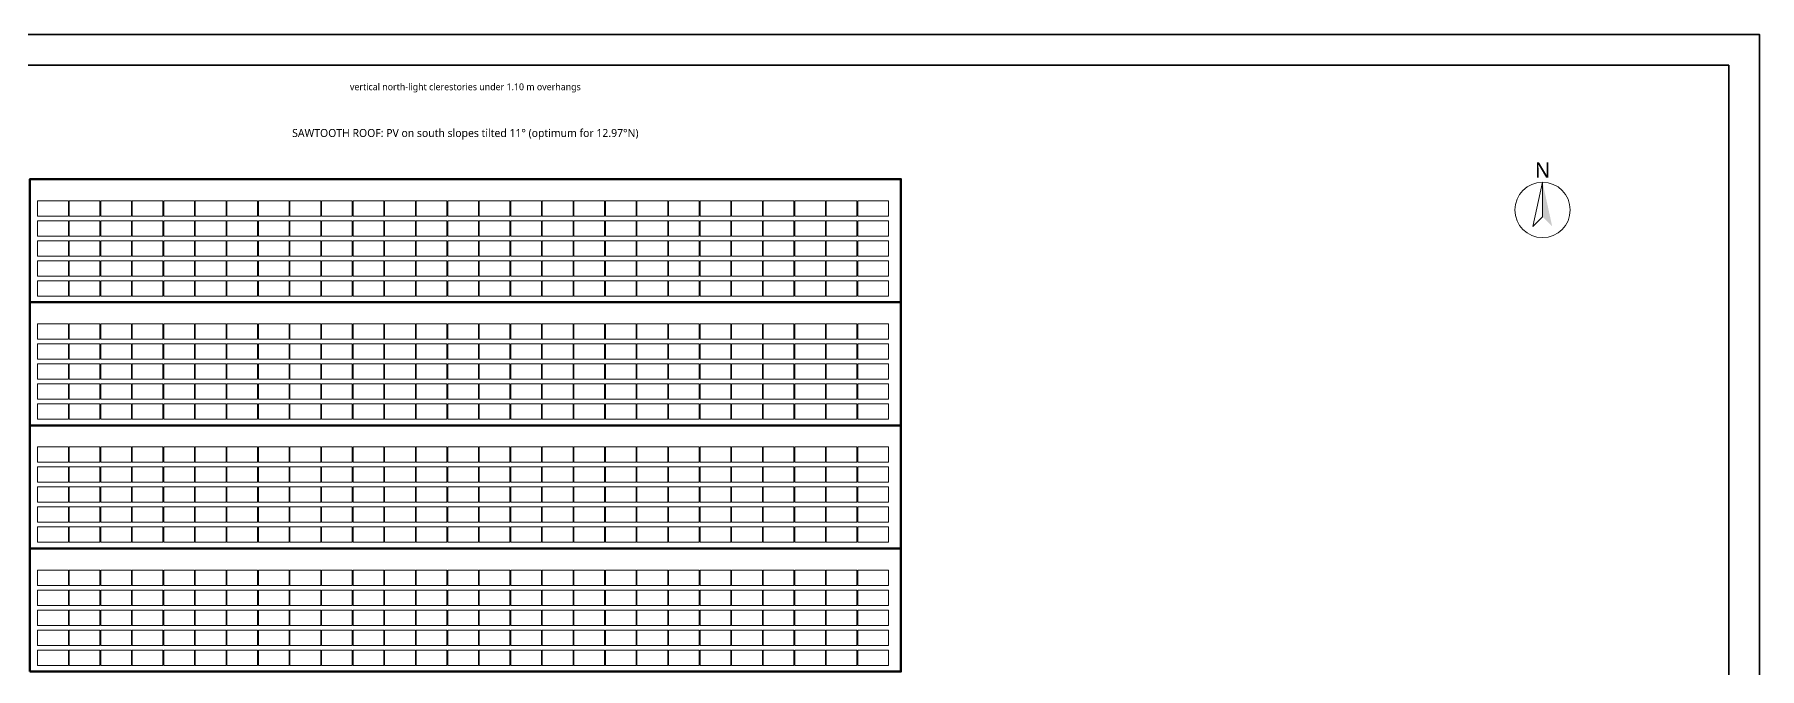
# Model space of a CAD drawing. Header units: metres. Extents: x -4 to 164, y 3 to 121.
# Drawn here: x 52 to 164.1, y 80.2 to 121.4 of the extents above; entities that cross this region are included whole.
import ezdxf
from ezdxf.enums import TextEntityAlignment as Align

# ---------------------------------------------------------------- set-up
doc = ezdxf.new("R2010")
doc.units = ezdxf.units.M
doc.header["$LTSCALE"] = 0.5
for name, color, linetype, lineweight in [('A-ANNO', 7, 'Continuous', 18), ('A-GLAZ', 4, 'Continuous', 18), ('A-PV', 5, 'Continuous', 13), ('A-TTLB', 7, 'Continuous', 35), ('A-WALL', 7, 'Continuous', 50)]:
    doc.layers.add(name, color=color, linetype=linetype, lineweight=lineweight)
doc.styles.add('OpenSans', font='OpenSans-Regular.ttf')

msp = doc.modelspace()

# ---------------------------------------------------------------- hatches: boundary and pattern name
at = {"layer": 'A-ANNO'}
msp.add_hatch(color=7, dxfattribs=at).paths.add_polyline_path([(150, 111.8), (150.63, 108.92), (150, 109.55)])

# ---------------------------------------------------------------- linework, layer by layer
msp.add_lwpolyline([(150, 111.8), (149.37, 108.92), (150, 109.55)], close=True, dxfattribs=at)
msp.add_circle((150, 110), 1.8, dxfattribs=at)
at = {"layer": 'A-GLAZ'}
for p, q in [((52, 104.03), (108, 104.03)), ((52, 96.03), (108, 96.03)), ((52, 88.03), (108, 88.03))]:
    msp.add_line(p, q, dxfattribs=at)
at = {"layer": 'A-PV'}
for points in [[(52.2, 109.6), (54.2, 109.6), (54.2, 110.6), (52.2, 110.6)], [(54.25, 109.6), (56.25, 109.6), (56.25, 110.6), (54.25, 110.6)], [(56.3, 109.6), (58.3, 109.6), (58.3, 110.6), (56.3, 110.6)], [(58.35, 109.6), (60.35, 109.6), (60.35, 110.6), (58.35, 110.6)], [(60.4, 109.6), (62.4, 109.6), (62.4, 110.6), (60.4, 110.6)], [(62.45, 109.6), (64.45, 109.6), (64.45, 110.6), (62.45, 110.6)], [(64.5, 109.6), (66.5, 109.6), (66.5, 110.6), (64.5, 110.6)], [(66.55, 109.6), (68.55, 109.6), (68.55, 110.6), (66.55, 110.6)], [(68.6, 109.6), (70.6, 109.6), (70.6, 110.6), (68.6, 110.6)], [(70.65, 109.6), (72.65, 109.6), (72.65, 110.6), (70.65, 110.6)], [(72.7, 109.6), (74.7, 109.6), (74.7, 110.6), (72.7, 110.6)], [(74.75, 109.6), (76.75, 109.6), (76.75, 110.6), (74.75, 110.6)], [(76.8, 109.6), (78.8, 109.6), (78.8, 110.6), (76.8, 110.6)], [(78.85, 109.6), (80.85, 109.6), (80.85, 110.6), (78.85, 110.6)], [(80.9, 109.6), (82.9, 109.6), (82.9, 110.6), (80.9, 110.6)], [(82.95, 109.6), (84.95, 109.6), (84.95, 110.6), (82.95, 110.6)], [(85, 109.6), (87, 109.6), (87, 110.6), (85, 110.6)], [(87.05, 109.6), (89.05, 109.6), (89.05, 110.6), (87.05, 110.6)], [(89.1, 109.6), (91.1, 109.6), (91.1, 110.6), (89.1, 110.6)], [(91.15, 109.6), (93.15, 109.6), (93.15, 110.6), (91.15, 110.6)], [(93.2, 109.6), (95.2, 109.6), (95.2, 110.6), (93.2, 110.6)], [(95.25, 109.6), (97.25, 109.6), (97.25, 110.6), (95.25, 110.6)], [(97.3, 109.6), (99.3, 109.6), (99.3, 110.6), (97.3, 110.6)], [(99.35, 109.6), (101.35, 109.6), (101.35, 110.6), (99.35, 110.6)], [(101.4, 109.6), (103.4, 109.6), (103.4, 110.6), (101.4, 110.6)], [(103.45, 109.6), (105.45, 109.6), (105.45, 110.6), (103.45, 110.6)], [(105.5, 109.6), (107.5, 109.6), (107.5, 110.6), (105.5, 110.6)], [(52.2, 108.3), (54.2, 108.3), (54.2, 109.3), (52.2, 109.3)], [(54.25, 108.3), (56.25, 108.3), (56.25, 109.3), (54.25, 109.3)], [(56.3, 108.3), (58.3, 108.3), (58.3, 109.3), (56.3, 109.3)], [(58.35, 108.3), (60.35, 108.3), (60.35, 109.3), (58.35, 109.3)], [(60.4, 108.3), (62.4, 108.3), (62.4, 109.3), (60.4, 109.3)], [(62.45, 108.3), (64.45, 108.3), (64.45, 109.3), (62.45, 109.3)], [(64.5, 108.3), (66.5, 108.3), (66.5, 109.3), (64.5, 109.3)], [(66.55, 108.3), (68.55, 108.3), (68.55, 109.3), (66.55, 109.3)], [(68.6, 108.3), (70.6, 108.3), (70.6, 109.3), (68.6, 109.3)], [(70.65, 108.3), (72.65, 108.3), (72.65, 109.3), (70.65, 109.3)], [(72.7, 108.3), (74.7, 108.3), (74.7, 109.3), (72.7, 109.3)], [(74.75, 108.3), (76.75, 108.3), (76.75, 109.3), (74.75, 109.3)], [(76.8, 108.3), (78.8, 108.3), (78.8, 109.3), (76.8, 109.3)], [(78.85, 108.3), (80.85, 108.3), (80.85, 109.3), (78.85, 109.3)], [(80.9, 108.3), (82.9, 108.3), (82.9, 109.3), (80.9, 109.3)], [(82.95, 108.3), (84.95, 108.3), (84.95, 109.3), (82.95, 109.3)], [(85, 108.3), (87, 108.3), (87, 109.3), (85, 109.3)], [(87.05, 108.3), (89.05, 108.3), (89.05, 109.3), (87.05, 109.3)], [(89.1, 108.3), (91.1, 108.3), (91.1, 109.3), (89.1, 109.3)], [(91.15, 108.3), (93.15, 108.3), (93.15, 109.3), (91.15, 109.3)], [(93.2, 108.3), (95.2, 108.3), (95.2, 109.3), (93.2, 109.3)], [(95.25, 108.3), (97.25, 108.3), (97.25, 109.3), (95.25, 109.3)], [(97.3, 108.3), (99.3, 108.3), (99.3, 109.3), (97.3, 109.3)], [(99.35, 108.3), (101.35, 108.3), (101.35, 109.3), (99.35, 109.3)], [(101.4, 108.3), (103.4, 108.3), (103.4, 109.3), (101.4, 109.3)], [(103.45, 108.3), (105.45, 108.3), (105.45, 109.3), (103.45, 109.3)], [(105.5, 108.3), (107.5, 108.3), (107.5, 109.3), (105.5, 109.3)], [(52.2, 107), (54.2, 107), (54.2, 108), (52.2, 108)], [(54.25, 107), (56.25, 107), (56.25, 108), (54.25, 108)], [(56.3, 107), (58.3, 107), (58.3, 108), (56.3, 108)], [(58.35, 107), (60.35, 107), (60.35, 108), (58.35, 108)], [(60.4, 107), (62.4, 107), (62.4, 108), (60.4, 108)], [(62.45, 107), (64.45, 107), (64.45, 108), (62.45, 108)], [(64.5, 107), (66.5, 107), (66.5, 108), (64.5, 108)], [(66.55, 107), (68.55, 107), (68.55, 108), (66.55, 108)], [(68.6, 107), (70.6, 107), (70.6, 108), (68.6, 108)], [(70.65, 107), (72.65, 107), (72.65, 108), (70.65, 108)], [(72.7, 107), (74.7, 107), (74.7, 108), (72.7, 108)], [(74.75, 107), (76.75, 107), (76.75, 108), (74.75, 108)], [(76.8, 107), (78.8, 107), (78.8, 108), (76.8, 108)], [(78.85, 107), (80.85, 107), (80.85, 108), (78.85, 108)], [(80.9, 107), (82.9, 107), (82.9, 108), (80.9, 108)], [(82.95, 107), (84.95, 107), (84.95, 108), (82.95, 108)], [(85, 107), (87, 107), (87, 108), (85, 108)], [(87.05, 107), (89.05, 107), (89.05, 108), (87.05, 108)], [(89.1, 107), (91.1, 107), (91.1, 108), (89.1, 108)], [(91.15, 107), (93.15, 107), (93.15, 108), (91.15, 108)], [(93.2, 107), (95.2, 107), (95.2, 108), (93.2, 108)], [(95.25, 107), (97.25, 107), (97.25, 108), (95.25, 108)], [(97.3, 107), (99.3, 107), (99.3, 108), (97.3, 108)], [(99.35, 107), (101.35, 107), (101.35, 108), (99.35, 108)], [(101.4, 107), (103.4, 107), (103.4, 108), (101.4, 108)], [(103.45, 107), (105.45, 107), (105.45, 108), (103.45, 108)], [(105.5, 107), (107.5, 107), (107.5, 108), (105.5, 108)], [(52.2, 105.7), (54.2, 105.7), (54.2, 106.7), (52.2, 106.7)], [(54.25, 105.7), (56.25, 105.7), (56.25, 106.7), (54.25, 106.7)], [(56.3, 105.7), (58.3, 105.7), (58.3, 106.7), (56.3, 106.7)], [(58.35, 105.7), (60.35, 105.7), (60.35, 106.7), (58.35, 106.7)], [(60.4, 105.7), (62.4, 105.7), (62.4, 106.7), (60.4, 106.7)], [(62.45, 105.7), (64.45, 105.7), (64.45, 106.7), (62.45, 106.7)], [(64.5, 105.7), (66.5, 105.7), (66.5, 106.7), (64.5, 106.7)], [(66.55, 105.7), (68.55, 105.7), (68.55, 106.7), (66.55, 106.7)], [(68.6, 105.7), (70.6, 105.7), (70.6, 106.7), (68.6, 106.7)], [(70.65, 105.7), (72.65, 105.7), (72.65, 106.7), (70.65, 106.7)], [(72.7, 105.7), (74.7, 105.7), (74.7, 106.7), (72.7, 106.7)], [(74.75, 105.7), (76.75, 105.7), (76.75, 106.7), (74.75, 106.7)], [(76.8, 105.7), (78.8, 105.7), (78.8, 106.7), (76.8, 106.7)], [(78.85, 105.7), (80.85, 105.7), (80.85, 106.7), (78.85, 106.7)], [(80.9, 105.7), (82.9, 105.7), (82.9, 106.7), (80.9, 106.7)], [(82.95, 105.7), (84.95, 105.7), (84.95, 106.7), (82.95, 106.7)], [(85, 105.7), (87, 105.7), (87, 106.7), (85, 106.7)], [(87.05, 105.7), (89.05, 105.7), (89.05, 106.7), (87.05, 106.7)], [(89.1, 105.7), (91.1, 105.7), (91.1, 106.7), (89.1, 106.7)], [(91.15, 105.7), (93.15, 105.7), (93.15, 106.7), (91.15, 106.7)], [(93.2, 105.7), (95.2, 105.7), (95.2, 106.7), (93.2, 106.7)], [(95.25, 105.7), (97.25, 105.7), (97.25, 106.7), (95.25, 106.7)], [(97.3, 105.7), (99.3, 105.7), (99.3, 106.7), (97.3, 106.7)], [(99.35, 105.7), (101.35, 105.7), (101.35, 106.7), (99.35, 106.7)], [(101.4, 105.7), (103.4, 105.7), (103.4, 106.7), (101.4, 106.7)], [(103.45, 105.7), (105.45, 105.7), (105.45, 106.7), (103.45, 106.7)], [(105.5, 105.7), (107.5, 105.7), (107.5, 106.7), (105.5, 106.7)], [(52.2, 104.4), (54.2, 104.4), (54.2, 105.4), (52.2, 105.4)], [(54.25, 104.4), (56.25, 104.4), (56.25, 105.4), (54.25, 105.4)], [(56.3, 104.4), (58.3, 104.4), (58.3, 105.4), (56.3, 105.4)], [(58.35, 104.4), (60.35, 104.4), (60.35, 105.4), (58.35, 105.4)], [(60.4, 104.4), (62.4, 104.4), (62.4, 105.4), (60.4, 105.4)], [(62.45, 104.4), (64.45, 104.4), (64.45, 105.4), (62.45, 105.4)], [(64.5, 104.4), (66.5, 104.4), (66.5, 105.4), (64.5, 105.4)], [(66.55, 104.4), (68.55, 104.4), (68.55, 105.4), (66.55, 105.4)], [(68.6, 104.4), (70.6, 104.4), (70.6, 105.4), (68.6, 105.4)], [(70.65, 104.4), (72.65, 104.4), (72.65, 105.4), (70.65, 105.4)], [(72.7, 104.4), (74.7, 104.4), (74.7, 105.4), (72.7, 105.4)], [(74.75, 104.4), (76.75, 104.4), (76.75, 105.4), (74.75, 105.4)], [(76.8, 104.4), (78.8, 104.4), (78.8, 105.4), (76.8, 105.4)], [(78.85, 104.4), (80.85, 104.4), (80.85, 105.4), (78.85, 105.4)], [(80.9, 104.4), (82.9, 104.4), (82.9, 105.4), (80.9, 105.4)], [(82.95, 104.4), (84.95, 104.4), (84.95, 105.4), (82.95, 105.4)], [(85, 104.4), (87, 104.4), (87, 105.4), (85, 105.4)], [(87.05, 104.4), (89.05, 104.4), (89.05, 105.4), (87.05, 105.4)], [(89.1, 104.4), (91.1, 104.4), (91.1, 105.4), (89.1, 105.4)], [(91.15, 104.4), (93.15, 104.4), (93.15, 105.4), (91.15, 105.4)], [(93.2, 104.4), (95.2, 104.4), (95.2, 105.4), (93.2, 105.4)], [(95.25, 104.4), (97.25, 104.4), (97.25, 105.4), (95.25, 105.4)], [(97.3, 104.4), (99.3, 104.4), (99.3, 105.4), (97.3, 105.4)], [(99.35, 104.4), (101.35, 104.4), (101.35, 105.4), (99.35, 105.4)], [(101.4, 104.4), (103.4, 104.4), (103.4, 105.4), (101.4, 105.4)], [(103.45, 104.4), (105.45, 104.4), (105.45, 105.4), (103.45, 105.4)], [(105.5, 104.4), (107.5, 104.4), (107.5, 105.4), (105.5, 105.4)], [(52.2, 101.6), (54.2, 101.6), (54.2, 102.6), (52.2, 102.6)], [(54.25, 101.6), (56.25, 101.6), (56.25, 102.6), (54.25, 102.6)], [(56.3, 101.6), (58.3, 101.6), (58.3, 102.6), (56.3, 102.6)], [(58.35, 101.6), (60.35, 101.6), (60.35, 102.6), (58.35, 102.6)], [(60.4, 101.6), (62.4, 101.6), (62.4, 102.6), (60.4, 102.6)], [(62.45, 101.6), (64.45, 101.6), (64.45, 102.6), (62.45, 102.6)], [(64.5, 101.6), (66.5, 101.6), (66.5, 102.6), (64.5, 102.6)], [(66.55, 101.6), (68.55, 101.6), (68.55, 102.6), (66.55, 102.6)], [(68.6, 101.6), (70.6, 101.6), (70.6, 102.6), (68.6, 102.6)], [(70.65, 101.6), (72.65, 101.6), (72.65, 102.6), (70.65, 102.6)], [(72.7, 101.6), (74.7, 101.6), (74.7, 102.6), (72.7, 102.6)], [(74.75, 101.6), (76.75, 101.6), (76.75, 102.6), (74.75, 102.6)], [(76.8, 101.6), (78.8, 101.6), (78.8, 102.6), (76.8, 102.6)], [(78.85, 101.6), (80.85, 101.6), (80.85, 102.6), (78.85, 102.6)], [(80.9, 101.6), (82.9, 101.6), (82.9, 102.6), (80.9, 102.6)], [(82.95, 101.6), (84.95, 101.6), (84.95, 102.6), (82.95, 102.6)], [(85, 101.6), (87, 101.6), (87, 102.6), (85, 102.6)], [(87.05, 101.6), (89.05, 101.6), (89.05, 102.6), (87.05, 102.6)], [(89.1, 101.6), (91.1, 101.6), (91.1, 102.6), (89.1, 102.6)], [(91.15, 101.6), (93.15, 101.6), (93.15, 102.6), (91.15, 102.6)], [(93.2, 101.6), (95.2, 101.6), (95.2, 102.6), (93.2, 102.6)], [(95.25, 101.6), (97.25, 101.6), (97.25, 102.6), (95.25, 102.6)], [(97.3, 101.6), (99.3, 101.6), (99.3, 102.6), (97.3, 102.6)], [(99.35, 101.6), (101.35, 101.6), (101.35, 102.6), (99.35, 102.6)], [(101.4, 101.6), (103.4, 101.6), (103.4, 102.6), (101.4, 102.6)], [(103.45, 101.6), (105.45, 101.6), (105.45, 102.6), (103.45, 102.6)], [(105.5, 101.6), (107.5, 101.6), (107.5, 102.6), (105.5, 102.6)], [(52.2, 100.3), (54.2, 100.3), (54.2, 101.3), (52.2, 101.3)], [(54.25, 100.3), (56.25, 100.3), (56.25, 101.3), (54.25, 101.3)], [(56.3, 100.3), (58.3, 100.3), (58.3, 101.3), (56.3, 101.3)], [(58.35, 100.3), (60.35, 100.3), (60.35, 101.3), (58.35, 101.3)], [(60.4, 100.3), (62.4, 100.3), (62.4, 101.3), (60.4, 101.3)], [(62.45, 100.3), (64.45, 100.3), (64.45, 101.3), (62.45, 101.3)], [(64.5, 100.3), (66.5, 100.3), (66.5, 101.3), (64.5, 101.3)], [(66.55, 100.3), (68.55, 100.3), (68.55, 101.3), (66.55, 101.3)], [(68.6, 100.3), (70.6, 100.3), (70.6, 101.3), (68.6, 101.3)], [(70.65, 100.3), (72.65, 100.3), (72.65, 101.3), (70.65, 101.3)], [(72.7, 100.3), (74.7, 100.3), (74.7, 101.3), (72.7, 101.3)], [(74.75, 100.3), (76.75, 100.3), (76.75, 101.3), (74.75, 101.3)], [(76.8, 100.3), (78.8, 100.3), (78.8, 101.3), (76.8, 101.3)], [(78.85, 100.3), (80.85, 100.3), (80.85, 101.3), (78.85, 101.3)], [(80.9, 100.3), (82.9, 100.3), (82.9, 101.3), (80.9, 101.3)], [(82.95, 100.3), (84.95, 100.3), (84.95, 101.3), (82.95, 101.3)], [(85, 100.3), (87, 100.3), (87, 101.3), (85, 101.3)], [(87.05, 100.3), (89.05, 100.3), (89.05, 101.3), (87.05, 101.3)], [(89.1, 100.3), (91.1, 100.3), (91.1, 101.3), (89.1, 101.3)], [(91.15, 100.3), (93.15, 100.3), (93.15, 101.3), (91.15, 101.3)], [(93.2, 100.3), (95.2, 100.3), (95.2, 101.3), (93.2, 101.3)], [(95.25, 100.3), (97.25, 100.3), (97.25, 101.3), (95.25, 101.3)], [(97.3, 100.3), (99.3, 100.3), (99.3, 101.3), (97.3, 101.3)], [(99.35, 100.3), (101.35, 100.3), (101.35, 101.3), (99.35, 101.3)], [(101.4, 100.3), (103.4, 100.3), (103.4, 101.3), (101.4, 101.3)], [(103.45, 100.3), (105.45, 100.3), (105.45, 101.3), (103.45, 101.3)], [(105.5, 100.3), (107.5, 100.3), (107.5, 101.3), (105.5, 101.3)], [(52.2, 99), (54.2, 99), (54.2, 100), (52.2, 100)], [(54.25, 99), (56.25, 99), (56.25, 100), (54.25, 100)], [(56.3, 99), (58.3, 99), (58.3, 100), (56.3, 100)], [(58.35, 99), (60.35, 99), (60.35, 100), (58.35, 100)], [(60.4, 99), (62.4, 99), (62.4, 100), (60.4, 100)], [(62.45, 99), (64.45, 99), (64.45, 100), (62.45, 100)], [(64.5, 99), (66.5, 99), (66.5, 100), (64.5, 100)], [(66.55, 99), (68.55, 99), (68.55, 100), (66.55, 100)], [(68.6, 99), (70.6, 99), (70.6, 100), (68.6, 100)], [(70.65, 99), (72.65, 99), (72.65, 100), (70.65, 100)], [(72.7, 99), (74.7, 99), (74.7, 100), (72.7, 100)], [(74.75, 99), (76.75, 99), (76.75, 100), (74.75, 100)], [(76.8, 99), (78.8, 99), (78.8, 100), (76.8, 100)], [(78.85, 99), (80.85, 99), (80.85, 100), (78.85, 100)], [(80.9, 99), (82.9, 99), (82.9, 100), (80.9, 100)], [(82.95, 99), (84.95, 99), (84.95, 100), (82.95, 100)], [(85, 99), (87, 99), (87, 100), (85, 100)], [(87.05, 99), (89.05, 99), (89.05, 100), (87.05, 100)], [(89.1, 99), (91.1, 99), (91.1, 100), (89.1, 100)], [(91.15, 99), (93.15, 99), (93.15, 100), (91.15, 100)], [(93.2, 99), (95.2, 99), (95.2, 100), (93.2, 100)], [(95.25, 99), (97.25, 99), (97.25, 100), (95.25, 100)], [(97.3, 99), (99.3, 99), (99.3, 100), (97.3, 100)], [(99.35, 99), (101.35, 99), (101.35, 100), (99.35, 100)], [(101.4, 99), (103.4, 99), (103.4, 100), (101.4, 100)], [(103.45, 99), (105.45, 99), (105.45, 100), (103.45, 100)], [(105.5, 99), (107.5, 99), (107.5, 100), (105.5, 100)], [(52.2, 97.7), (54.2, 97.7), (54.2, 98.7), (52.2, 98.7)], [(54.25, 97.7), (56.25, 97.7), (56.25, 98.7), (54.25, 98.7)], [(56.3, 97.7), (58.3, 97.7), (58.3, 98.7), (56.3, 98.7)], [(58.35, 97.7), (60.35, 97.7), (60.35, 98.7), (58.35, 98.7)], [(60.4, 97.7), (62.4, 97.7), (62.4, 98.7), (60.4, 98.7)], [(62.45, 97.7), (64.45, 97.7), (64.45, 98.7), (62.45, 98.7)], [(64.5, 97.7), (66.5, 97.7), (66.5, 98.7), (64.5, 98.7)], [(66.55, 97.7), (68.55, 97.7), (68.55, 98.7), (66.55, 98.7)], [(68.6, 97.7), (70.6, 97.7), (70.6, 98.7), (68.6, 98.7)], [(70.65, 97.7), (72.65, 97.7), (72.65, 98.7), (70.65, 98.7)], [(72.7, 97.7), (74.7, 97.7), (74.7, 98.7), (72.7, 98.7)], [(74.75, 97.7), (76.75, 97.7), (76.75, 98.7), (74.75, 98.7)], [(76.8, 97.7), (78.8, 97.7), (78.8, 98.7), (76.8, 98.7)], [(78.85, 97.7), (80.85, 97.7), (80.85, 98.7), (78.85, 98.7)], [(80.9, 97.7), (82.9, 97.7), (82.9, 98.7), (80.9, 98.7)], [(82.95, 97.7), (84.95, 97.7), (84.95, 98.7), (82.95, 98.7)], [(85, 97.7), (87, 97.7), (87, 98.7), (85, 98.7)], [(87.05, 97.7), (89.05, 97.7), (89.05, 98.7), (87.05, 98.7)], [(89.1, 97.7), (91.1, 97.7), (91.1, 98.7), (89.1, 98.7)], [(91.15, 97.7), (93.15, 97.7), (93.15, 98.7), (91.15, 98.7)], [(93.2, 97.7), (95.2, 97.7), (95.2, 98.7), (93.2, 98.7)], [(95.25, 97.7), (97.25, 97.7), (97.25, 98.7), (95.25, 98.7)], [(97.3, 97.7), (99.3, 97.7), (99.3, 98.7), (97.3, 98.7)], [(99.35, 97.7), (101.35, 97.7), (101.35, 98.7), (99.35, 98.7)], [(101.4, 97.7), (103.4, 97.7), (103.4, 98.7), (101.4, 98.7)], [(103.45, 97.7), (105.45, 97.7), (105.45, 98.7), (103.45, 98.7)], [(105.5, 97.7), (107.5, 97.7), (107.5, 98.7), (105.5, 98.7)], [(52.2, 96.4), (54.2, 96.4), (54.2, 97.4), (52.2, 97.4)], [(54.25, 96.4), (56.25, 96.4), (56.25, 97.4), (54.25, 97.4)], [(56.3, 96.4), (58.3, 96.4), (58.3, 97.4), (56.3, 97.4)], [(58.35, 96.4), (60.35, 96.4), (60.35, 97.4), (58.35, 97.4)], [(60.4, 96.4), (62.4, 96.4), (62.4, 97.4), (60.4, 97.4)], [(62.45, 96.4), (64.45, 96.4), (64.45, 97.4), (62.45, 97.4)], [(64.5, 96.4), (66.5, 96.4), (66.5, 97.4), (64.5, 97.4)], [(66.55, 96.4), (68.55, 96.4), (68.55, 97.4), (66.55, 97.4)], [(68.6, 96.4), (70.6, 96.4), (70.6, 97.4), (68.6, 97.4)], [(70.65, 96.4), (72.65, 96.4), (72.65, 97.4), (70.65, 97.4)], [(72.7, 96.4), (74.7, 96.4), (74.7, 97.4), (72.7, 97.4)], [(74.75, 96.4), (76.75, 96.4), (76.75, 97.4), (74.75, 97.4)], [(76.8, 96.4), (78.8, 96.4), (78.8, 97.4), (76.8, 97.4)], [(78.85, 96.4), (80.85, 96.4), (80.85, 97.4), (78.85, 97.4)], [(80.9, 96.4), (82.9, 96.4), (82.9, 97.4), (80.9, 97.4)], [(82.95, 96.4), (84.95, 96.4), (84.95, 97.4), (82.95, 97.4)], [(85, 96.4), (87, 96.4), (87, 97.4), (85, 97.4)], [(87.05, 96.4), (89.05, 96.4), (89.05, 97.4), (87.05, 97.4)], [(89.1, 96.4), (91.1, 96.4), (91.1, 97.4), (89.1, 97.4)], [(91.15, 96.4), (93.15, 96.4), (93.15, 97.4), (91.15, 97.4)], [(93.2, 96.4), (95.2, 96.4), (95.2, 97.4), (93.2, 97.4)], [(95.25, 96.4), (97.25, 96.4), (97.25, 97.4), (95.25, 97.4)], [(97.3, 96.4), (99.3, 96.4), (99.3, 97.4), (97.3, 97.4)], [(99.35, 96.4), (101.35, 96.4), (101.35, 97.4), (99.35, 97.4)], [(101.4, 96.4), (103.4, 96.4), (103.4, 97.4), (101.4, 97.4)], [(103.45, 96.4), (105.45, 96.4), (105.45, 97.4), (103.45, 97.4)], [(105.5, 96.4), (107.5, 96.4), (107.5, 97.4), (105.5, 97.4)], [(52.2, 93.6), (54.2, 93.6), (54.2, 94.6), (52.2, 94.6)], [(54.25, 93.6), (56.25, 93.6), (56.25, 94.6), (54.25, 94.6)], [(56.3, 93.6), (58.3, 93.6), (58.3, 94.6), (56.3, 94.6)], [(58.35, 93.6), (60.35, 93.6), (60.35, 94.6), (58.35, 94.6)], [(60.4, 93.6), (62.4, 93.6), (62.4, 94.6), (60.4, 94.6)], [(62.45, 93.6), (64.45, 93.6), (64.45, 94.6), (62.45, 94.6)], [(64.5, 93.6), (66.5, 93.6), (66.5, 94.6), (64.5, 94.6)], [(66.55, 93.6), (68.55, 93.6), (68.55, 94.6), (66.55, 94.6)], [(68.6, 93.6), (70.6, 93.6), (70.6, 94.6), (68.6, 94.6)], [(70.65, 93.6), (72.65, 93.6), (72.65, 94.6), (70.65, 94.6)], [(72.7, 93.6), (74.7, 93.6), (74.7, 94.6), (72.7, 94.6)], [(74.75, 93.6), (76.75, 93.6), (76.75, 94.6), (74.75, 94.6)], [(76.8, 93.6), (78.8, 93.6), (78.8, 94.6), (76.8, 94.6)], [(78.85, 93.6), (80.85, 93.6), (80.85, 94.6), (78.85, 94.6)], [(80.9, 93.6), (82.9, 93.6), (82.9, 94.6), (80.9, 94.6)], [(82.95, 93.6), (84.95, 93.6), (84.95, 94.6), (82.95, 94.6)], [(85, 93.6), (87, 93.6), (87, 94.6), (85, 94.6)], [(87.05, 93.6), (89.05, 93.6), (89.05, 94.6), (87.05, 94.6)], [(89.1, 93.6), (91.1, 93.6), (91.1, 94.6), (89.1, 94.6)], [(91.15, 93.6), (93.15, 93.6), (93.15, 94.6), (91.15, 94.6)], [(93.2, 93.6), (95.2, 93.6), (95.2, 94.6), (93.2, 94.6)], [(95.25, 93.6), (97.25, 93.6), (97.25, 94.6), (95.25, 94.6)], [(97.3, 93.6), (99.3, 93.6), (99.3, 94.6), (97.3, 94.6)], [(99.35, 93.6), (101.35, 93.6), (101.35, 94.6), (99.35, 94.6)], [(101.4, 93.6), (103.4, 93.6), (103.4, 94.6), (101.4, 94.6)], [(103.45, 93.6), (105.45, 93.6), (105.45, 94.6), (103.45, 94.6)], [(105.5, 93.6), (107.5, 93.6), (107.5, 94.6), (105.5, 94.6)], [(52.2, 92.3), (54.2, 92.3), (54.2, 93.3), (52.2, 93.3)], [(54.25, 92.3), (56.25, 92.3), (56.25, 93.3), (54.25, 93.3)], [(56.3, 92.3), (58.3, 92.3), (58.3, 93.3), (56.3, 93.3)], [(58.35, 92.3), (60.35, 92.3), (60.35, 93.3), (58.35, 93.3)], [(60.4, 92.3), (62.4, 92.3), (62.4, 93.3), (60.4, 93.3)], [(62.45, 92.3), (64.45, 92.3), (64.45, 93.3), (62.45, 93.3)], [(64.5, 92.3), (66.5, 92.3), (66.5, 93.3), (64.5, 93.3)], [(66.55, 92.3), (68.55, 92.3), (68.55, 93.3), (66.55, 93.3)], [(68.6, 92.3), (70.6, 92.3), (70.6, 93.3), (68.6, 93.3)], [(70.65, 92.3), (72.65, 92.3), (72.65, 93.3), (70.65, 93.3)], [(72.7, 92.3), (74.7, 92.3), (74.7, 93.3), (72.7, 93.3)], [(74.75, 92.3), (76.75, 92.3), (76.75, 93.3), (74.75, 93.3)], [(76.8, 92.3), (78.8, 92.3), (78.8, 93.3), (76.8, 93.3)], [(78.85, 92.3), (80.85, 92.3), (80.85, 93.3), (78.85, 93.3)], [(80.9, 92.3), (82.9, 92.3), (82.9, 93.3), (80.9, 93.3)], [(82.95, 92.3), (84.95, 92.3), (84.95, 93.3), (82.95, 93.3)], [(85, 92.3), (87, 92.3), (87, 93.3), (85, 93.3)], [(87.05, 92.3), (89.05, 92.3), (89.05, 93.3), (87.05, 93.3)], [(89.1, 92.3), (91.1, 92.3), (91.1, 93.3), (89.1, 93.3)], [(91.15, 92.3), (93.15, 92.3), (93.15, 93.3), (91.15, 93.3)], [(93.2, 92.3), (95.2, 92.3), (95.2, 93.3), (93.2, 93.3)], [(95.25, 92.3), (97.25, 92.3), (97.25, 93.3), (95.25, 93.3)], [(97.3, 92.3), (99.3, 92.3), (99.3, 93.3), (97.3, 93.3)], [(99.35, 92.3), (101.35, 92.3), (101.35, 93.3), (99.35, 93.3)], [(101.4, 92.3), (103.4, 92.3), (103.4, 93.3), (101.4, 93.3)], [(103.45, 92.3), (105.45, 92.3), (105.45, 93.3), (103.45, 93.3)], [(105.5, 92.3), (107.5, 92.3), (107.5, 93.3), (105.5, 93.3)], [(52.2, 91), (54.2, 91), (54.2, 92), (52.2, 92)], [(54.25, 91), (56.25, 91), (56.25, 92), (54.25, 92)], [(56.3, 91), (58.3, 91), (58.3, 92), (56.3, 92)], [(58.35, 91), (60.35, 91), (60.35, 92), (58.35, 92)], [(60.4, 91), (62.4, 91), (62.4, 92), (60.4, 92)], [(62.45, 91), (64.45, 91), (64.45, 92), (62.45, 92)], [(64.5, 91), (66.5, 91), (66.5, 92), (64.5, 92)], [(66.55, 91), (68.55, 91), (68.55, 92), (66.55, 92)], [(68.6, 91), (70.6, 91), (70.6, 92), (68.6, 92)], [(70.65, 91), (72.65, 91), (72.65, 92), (70.65, 92)], [(72.7, 91), (74.7, 91), (74.7, 92), (72.7, 92)], [(74.75, 91), (76.75, 91), (76.75, 92), (74.75, 92)], [(76.8, 91), (78.8, 91), (78.8, 92), (76.8, 92)], [(78.85, 91), (80.85, 91), (80.85, 92), (78.85, 92)], [(80.9, 91), (82.9, 91), (82.9, 92), (80.9, 92)], [(82.95, 91), (84.95, 91), (84.95, 92), (82.95, 92)], [(85, 91), (87, 91), (87, 92), (85, 92)], [(87.05, 91), (89.05, 91), (89.05, 92), (87.05, 92)], [(89.1, 91), (91.1, 91), (91.1, 92), (89.1, 92)], [(91.15, 91), (93.15, 91), (93.15, 92), (91.15, 92)], [(93.2, 91), (95.2, 91), (95.2, 92), (93.2, 92)], [(95.25, 91), (97.25, 91), (97.25, 92), (95.25, 92)], [(97.3, 91), (99.3, 91), (99.3, 92), (97.3, 92)], [(99.35, 91), (101.35, 91), (101.35, 92), (99.35, 92)], [(101.4, 91), (103.4, 91), (103.4, 92), (101.4, 92)], [(103.45, 91), (105.45, 91), (105.45, 92), (103.45, 92)], [(105.5, 91), (107.5, 91), (107.5, 92), (105.5, 92)], [(52.2, 89.7), (54.2, 89.7), (54.2, 90.7), (52.2, 90.7)], [(54.25, 89.7), (56.25, 89.7), (56.25, 90.7), (54.25, 90.7)], [(56.3, 89.7), (58.3, 89.7), (58.3, 90.7), (56.3, 90.7)], [(58.35, 89.7), (60.35, 89.7), (60.35, 90.7), (58.35, 90.7)], [(60.4, 89.7), (62.4, 89.7), (62.4, 90.7), (60.4, 90.7)], [(62.45, 89.7), (64.45, 89.7), (64.45, 90.7), (62.45, 90.7)], [(64.5, 89.7), (66.5, 89.7), (66.5, 90.7), (64.5, 90.7)], [(66.55, 89.7), (68.55, 89.7), (68.55, 90.7), (66.55, 90.7)], [(68.6, 89.7), (70.6, 89.7), (70.6, 90.7), (68.6, 90.7)], [(70.65, 89.7), (72.65, 89.7), (72.65, 90.7), (70.65, 90.7)], [(72.7, 89.7), (74.7, 89.7), (74.7, 90.7), (72.7, 90.7)], [(74.75, 89.7), (76.75, 89.7), (76.75, 90.7), (74.75, 90.7)], [(76.8, 89.7), (78.8, 89.7), (78.8, 90.7), (76.8, 90.7)], [(78.85, 89.7), (80.85, 89.7), (80.85, 90.7), (78.85, 90.7)], [(80.9, 89.7), (82.9, 89.7), (82.9, 90.7), (80.9, 90.7)], [(82.95, 89.7), (84.95, 89.7), (84.95, 90.7), (82.95, 90.7)], [(85, 89.7), (87, 89.7), (87, 90.7), (85, 90.7)], [(87.05, 89.7), (89.05, 89.7), (89.05, 90.7), (87.05, 90.7)], [(89.1, 89.7), (91.1, 89.7), (91.1, 90.7), (89.1, 90.7)], [(91.15, 89.7), (93.15, 89.7), (93.15, 90.7), (91.15, 90.7)], [(93.2, 89.7), (95.2, 89.7), (95.2, 90.7), (93.2, 90.7)], [(95.25, 89.7), (97.25, 89.7), (97.25, 90.7), (95.25, 90.7)], [(97.3, 89.7), (99.3, 89.7), (99.3, 90.7), (97.3, 90.7)], [(99.35, 89.7), (101.35, 89.7), (101.35, 90.7), (99.35, 90.7)], [(101.4, 89.7), (103.4, 89.7), (103.4, 90.7), (101.4, 90.7)], [(103.45, 89.7), (105.45, 89.7), (105.45, 90.7), (103.45, 90.7)], [(105.5, 89.7), (107.5, 89.7), (107.5, 90.7), (105.5, 90.7)], [(52.2, 88.4), (54.2, 88.4), (54.2, 89.4), (52.2, 89.4)], [(54.25, 88.4), (56.25, 88.4), (56.25, 89.4), (54.25, 89.4)], [(56.3, 88.4), (58.3, 88.4), (58.3, 89.4), (56.3, 89.4)], [(58.35, 88.4), (60.35, 88.4), (60.35, 89.4), (58.35, 89.4)], [(60.4, 88.4), (62.4, 88.4), (62.4, 89.4), (60.4, 89.4)], [(62.45, 88.4), (64.45, 88.4), (64.45, 89.4), (62.45, 89.4)], [(64.5, 88.4), (66.5, 88.4), (66.5, 89.4), (64.5, 89.4)], [(66.55, 88.4), (68.55, 88.4), (68.55, 89.4), (66.55, 89.4)], [(68.6, 88.4), (70.6, 88.4), (70.6, 89.4), (68.6, 89.4)], [(70.65, 88.4), (72.65, 88.4), (72.65, 89.4), (70.65, 89.4)], [(72.7, 88.4), (74.7, 88.4), (74.7, 89.4), (72.7, 89.4)], [(74.75, 88.4), (76.75, 88.4), (76.75, 89.4), (74.75, 89.4)], [(76.8, 88.4), (78.8, 88.4), (78.8, 89.4), (76.8, 89.4)], [(78.85, 88.4), (80.85, 88.4), (80.85, 89.4), (78.85, 89.4)], [(80.9, 88.4), (82.9, 88.4), (82.9, 89.4), (80.9, 89.4)], [(82.95, 88.4), (84.95, 88.4), (84.95, 89.4), (82.95, 89.4)], [(85, 88.4), (87, 88.4), (87, 89.4), (85, 89.4)], [(87.05, 88.4), (89.05, 88.4), (89.05, 89.4), (87.05, 89.4)], [(89.1, 88.4), (91.1, 88.4), (91.1, 89.4), (89.1, 89.4)], [(91.15, 88.4), (93.15, 88.4), (93.15, 89.4), (91.15, 89.4)], [(93.2, 88.4), (95.2, 88.4), (95.2, 89.4), (93.2, 89.4)], [(95.25, 88.4), (97.25, 88.4), (97.25, 89.4), (95.25, 89.4)], [(97.3, 88.4), (99.3, 88.4), (99.3, 89.4), (97.3, 89.4)], [(99.35, 88.4), (101.35, 88.4), (101.35, 89.4), (99.35, 89.4)], [(101.4, 88.4), (103.4, 88.4), (103.4, 89.4), (101.4, 89.4)], [(103.45, 88.4), (105.45, 88.4), (105.45, 89.4), (103.45, 89.4)], [(105.5, 88.4), (107.5, 88.4), (107.5, 89.4), (105.5, 89.4)], [(52.2, 85.6), (54.2, 85.6), (54.2, 86.6), (52.2, 86.6)], [(54.25, 85.6), (56.25, 85.6), (56.25, 86.6), (54.25, 86.6)], [(56.3, 85.6), (58.3, 85.6), (58.3, 86.6), (56.3, 86.6)], [(58.35, 85.6), (60.35, 85.6), (60.35, 86.6), (58.35, 86.6)], [(60.4, 85.6), (62.4, 85.6), (62.4, 86.6), (60.4, 86.6)], [(62.45, 85.6), (64.45, 85.6), (64.45, 86.6), (62.45, 86.6)], [(64.5, 85.6), (66.5, 85.6), (66.5, 86.6), (64.5, 86.6)], [(66.55, 85.6), (68.55, 85.6), (68.55, 86.6), (66.55, 86.6)], [(68.6, 85.6), (70.6, 85.6), (70.6, 86.6), (68.6, 86.6)], [(70.65, 85.6), (72.65, 85.6), (72.65, 86.6), (70.65, 86.6)], [(72.7, 85.6), (74.7, 85.6), (74.7, 86.6), (72.7, 86.6)], [(74.75, 85.6), (76.75, 85.6), (76.75, 86.6), (74.75, 86.6)], [(76.8, 85.6), (78.8, 85.6), (78.8, 86.6), (76.8, 86.6)], [(78.85, 85.6), (80.85, 85.6), (80.85, 86.6), (78.85, 86.6)], [(80.9, 85.6), (82.9, 85.6), (82.9, 86.6), (80.9, 86.6)], [(82.95, 85.6), (84.95, 85.6), (84.95, 86.6), (82.95, 86.6)], [(85, 85.6), (87, 85.6), (87, 86.6), (85, 86.6)], [(87.05, 85.6), (89.05, 85.6), (89.05, 86.6), (87.05, 86.6)], [(89.1, 85.6), (91.1, 85.6), (91.1, 86.6), (89.1, 86.6)], [(91.15, 85.6), (93.15, 85.6), (93.15, 86.6), (91.15, 86.6)], [(93.2, 85.6), (95.2, 85.6), (95.2, 86.6), (93.2, 86.6)], [(95.25, 85.6), (97.25, 85.6), (97.25, 86.6), (95.25, 86.6)], [(97.3, 85.6), (99.3, 85.6), (99.3, 86.6), (97.3, 86.6)], [(99.35, 85.6), (101.35, 85.6), (101.35, 86.6), (99.35, 86.6)], [(101.4, 85.6), (103.4, 85.6), (103.4, 86.6), (101.4, 86.6)], [(103.45, 85.6), (105.45, 85.6), (105.45, 86.6), (103.45, 86.6)], [(105.5, 85.6), (107.5, 85.6), (107.5, 86.6), (105.5, 86.6)], [(52.2, 84.3), (54.2, 84.3), (54.2, 85.3), (52.2, 85.3)], [(54.25, 84.3), (56.25, 84.3), (56.25, 85.3), (54.25, 85.3)], [(56.3, 84.3), (58.3, 84.3), (58.3, 85.3), (56.3, 85.3)], [(58.35, 84.3), (60.35, 84.3), (60.35, 85.3), (58.35, 85.3)], [(60.4, 84.3), (62.4, 84.3), (62.4, 85.3), (60.4, 85.3)], [(62.45, 84.3), (64.45, 84.3), (64.45, 85.3), (62.45, 85.3)], [(64.5, 84.3), (66.5, 84.3), (66.5, 85.3), (64.5, 85.3)], [(66.55, 84.3), (68.55, 84.3), (68.55, 85.3), (66.55, 85.3)], [(68.6, 84.3), (70.6, 84.3), (70.6, 85.3), (68.6, 85.3)], [(70.65, 84.3), (72.65, 84.3), (72.65, 85.3), (70.65, 85.3)], [(72.7, 84.3), (74.7, 84.3), (74.7, 85.3), (72.7, 85.3)], [(74.75, 84.3), (76.75, 84.3), (76.75, 85.3), (74.75, 85.3)], [(76.8, 84.3), (78.8, 84.3), (78.8, 85.3), (76.8, 85.3)], [(78.85, 84.3), (80.85, 84.3), (80.85, 85.3), (78.85, 85.3)], [(80.9, 84.3), (82.9, 84.3), (82.9, 85.3), (80.9, 85.3)], [(82.95, 84.3), (84.95, 84.3), (84.95, 85.3), (82.95, 85.3)], [(85, 84.3), (87, 84.3), (87, 85.3), (85, 85.3)], [(87.05, 84.3), (89.05, 84.3), (89.05, 85.3), (87.05, 85.3)], [(89.1, 84.3), (91.1, 84.3), (91.1, 85.3), (89.1, 85.3)], [(91.15, 84.3), (93.15, 84.3), (93.15, 85.3), (91.15, 85.3)], [(93.2, 84.3), (95.2, 84.3), (95.2, 85.3), (93.2, 85.3)], [(95.25, 84.3), (97.25, 84.3), (97.25, 85.3), (95.25, 85.3)], [(97.3, 84.3), (99.3, 84.3), (99.3, 85.3), (97.3, 85.3)], [(99.35, 84.3), (101.35, 84.3), (101.35, 85.3), (99.35, 85.3)], [(101.4, 84.3), (103.4, 84.3), (103.4, 85.3), (101.4, 85.3)], [(103.45, 84.3), (105.45, 84.3), (105.45, 85.3), (103.45, 85.3)], [(105.5, 84.3), (107.5, 84.3), (107.5, 85.3), (105.5, 85.3)], [(52.2, 83), (54.2, 83), (54.2, 84), (52.2, 84)], [(54.25, 83), (56.25, 83), (56.25, 84), (54.25, 84)], [(56.3, 83), (58.3, 83), (58.3, 84), (56.3, 84)], [(58.35, 83), (60.35, 83), (60.35, 84), (58.35, 84)], [(60.4, 83), (62.4, 83), (62.4, 84), (60.4, 84)], [(62.45, 83), (64.45, 83), (64.45, 84), (62.45, 84)], [(64.5, 83), (66.5, 83), (66.5, 84), (64.5, 84)], [(66.55, 83), (68.55, 83), (68.55, 84), (66.55, 84)], [(68.6, 83), (70.6, 83), (70.6, 84), (68.6, 84)], [(70.65, 83), (72.65, 83), (72.65, 84), (70.65, 84)], [(72.7, 83), (74.7, 83), (74.7, 84), (72.7, 84)], [(74.75, 83), (76.75, 83), (76.75, 84), (74.75, 84)], [(76.8, 83), (78.8, 83), (78.8, 84), (76.8, 84)], [(78.85, 83), (80.85, 83), (80.85, 84), (78.85, 84)], [(80.9, 83), (82.9, 83), (82.9, 84), (80.9, 84)], [(82.95, 83), (84.95, 83), (84.95, 84), (82.95, 84)], [(85, 83), (87, 83), (87, 84), (85, 84)], [(87.05, 83), (89.05, 83), (89.05, 84), (87.05, 84)], [(89.1, 83), (91.1, 83), (91.1, 84), (89.1, 84)], [(91.15, 83), (93.15, 83), (93.15, 84), (91.15, 84)], [(93.2, 83), (95.2, 83), (95.2, 84), (93.2, 84)], [(95.25, 83), (97.25, 83), (97.25, 84), (95.25, 84)], [(97.3, 83), (99.3, 83), (99.3, 84), (97.3, 84)], [(99.35, 83), (101.35, 83), (101.35, 84), (99.35, 84)], [(101.4, 83), (103.4, 83), (103.4, 84), (101.4, 84)], [(103.45, 83), (105.45, 83), (105.45, 84), (103.45, 84)], [(105.5, 83), (107.5, 83), (107.5, 84), (105.5, 84)], [(52.2, 81.7), (54.2, 81.7), (54.2, 82.7), (52.2, 82.7)], [(54.25, 81.7), (56.25, 81.7), (56.25, 82.7), (54.25, 82.7)], [(56.3, 81.7), (58.3, 81.7), (58.3, 82.7), (56.3, 82.7)], [(58.35, 81.7), (60.35, 81.7), (60.35, 82.7), (58.35, 82.7)], [(60.4, 81.7), (62.4, 81.7), (62.4, 82.7), (60.4, 82.7)], [(62.45, 81.7), (64.45, 81.7), (64.45, 82.7), (62.45, 82.7)], [(64.5, 81.7), (66.5, 81.7), (66.5, 82.7), (64.5, 82.7)], [(66.55, 81.7), (68.55, 81.7), (68.55, 82.7), (66.55, 82.7)], [(68.6, 81.7), (70.6, 81.7), (70.6, 82.7), (68.6, 82.7)], [(70.65, 81.7), (72.65, 81.7), (72.65, 82.7), (70.65, 82.7)], [(72.7, 81.7), (74.7, 81.7), (74.7, 82.7), (72.7, 82.7)], [(74.75, 81.7), (76.75, 81.7), (76.75, 82.7), (74.75, 82.7)], [(76.8, 81.7), (78.8, 81.7), (78.8, 82.7), (76.8, 82.7)], [(78.85, 81.7), (80.85, 81.7), (80.85, 82.7), (78.85, 82.7)], [(80.9, 81.7), (82.9, 81.7), (82.9, 82.7), (80.9, 82.7)], [(82.95, 81.7), (84.95, 81.7), (84.95, 82.7), (82.95, 82.7)], [(85, 81.7), (87, 81.7), (87, 82.7), (85, 82.7)], [(87.05, 81.7), (89.05, 81.7), (89.05, 82.7), (87.05, 82.7)], [(89.1, 81.7), (91.1, 81.7), (91.1, 82.7), (89.1, 82.7)], [(91.15, 81.7), (93.15, 81.7), (93.15, 82.7), (91.15, 82.7)], [(93.2, 81.7), (95.2, 81.7), (95.2, 82.7), (93.2, 82.7)], [(95.25, 81.7), (97.25, 81.7), (97.25, 82.7), (95.25, 82.7)], [(97.3, 81.7), (99.3, 81.7), (99.3, 82.7), (97.3, 82.7)], [(99.35, 81.7), (101.35, 81.7), (101.35, 82.7), (99.35, 82.7)], [(101.4, 81.7), (103.4, 81.7), (103.4, 82.7), (101.4, 82.7)], [(103.45, 81.7), (105.45, 81.7), (105.45, 82.7), (103.45, 82.7)], [(105.5, 81.7), (107.5, 81.7), (107.5, 82.7), (105.5, 82.7)], [(52.2, 80.4), (54.2, 80.4), (54.2, 81.4), (52.2, 81.4)], [(54.25, 80.4), (56.25, 80.4), (56.25, 81.4), (54.25, 81.4)], [(56.3, 80.4), (58.3, 80.4), (58.3, 81.4), (56.3, 81.4)], [(58.35, 80.4), (60.35, 80.4), (60.35, 81.4), (58.35, 81.4)], [(60.4, 80.4), (62.4, 80.4), (62.4, 81.4), (60.4, 81.4)], [(62.45, 80.4), (64.45, 80.4), (64.45, 81.4), (62.45, 81.4)], [(64.5, 80.4), (66.5, 80.4), (66.5, 81.4), (64.5, 81.4)], [(66.55, 80.4), (68.55, 80.4), (68.55, 81.4), (66.55, 81.4)], [(68.6, 80.4), (70.6, 80.4), (70.6, 81.4), (68.6, 81.4)], [(70.65, 80.4), (72.65, 80.4), (72.65, 81.4), (70.65, 81.4)], [(72.7, 80.4), (74.7, 80.4), (74.7, 81.4), (72.7, 81.4)], [(74.75, 80.4), (76.75, 80.4), (76.75, 81.4), (74.75, 81.4)], [(76.8, 80.4), (78.8, 80.4), (78.8, 81.4), (76.8, 81.4)], [(78.85, 80.4), (80.85, 80.4), (80.85, 81.4), (78.85, 81.4)], [(80.9, 80.4), (82.9, 80.4), (82.9, 81.4), (80.9, 81.4)], [(82.95, 80.4), (84.95, 80.4), (84.95, 81.4), (82.95, 81.4)], [(85, 80.4), (87, 80.4), (87, 81.4), (85, 81.4)], [(87.05, 80.4), (89.05, 80.4), (89.05, 81.4), (87.05, 81.4)], [(89.1, 80.4), (91.1, 80.4), (91.1, 81.4), (89.1, 81.4)], [(91.15, 80.4), (93.15, 80.4), (93.15, 81.4), (91.15, 81.4)], [(93.2, 80.4), (95.2, 80.4), (95.2, 81.4), (93.2, 81.4)], [(95.25, 80.4), (97.25, 80.4), (97.25, 81.4), (95.25, 81.4)], [(97.3, 80.4), (99.3, 80.4), (99.3, 81.4), (97.3, 81.4)], [(99.35, 80.4), (101.35, 80.4), (101.35, 81.4), (99.35, 81.4)], [(101.4, 80.4), (103.4, 80.4), (103.4, 81.4), (101.4, 81.4)], [(103.45, 80.4), (105.45, 80.4), (105.45, 81.4), (103.45, 81.4)], [(105.5, 80.4), (107.5, 80.4), (107.5, 81.4), (105.5, 81.4)]]:
    msp.add_lwpolyline(points, close=True, dxfattribs=at)
at = {"layer": 'A-TTLB'}
for points in [[(-4.1, 2.6), (164.1, 2.6), (164.1, 121.4), (-4.1, 121.4)], [(-2.1, 4.6), (162.1, 4.6), (162.1, 119.4), (-2.1, 119.4)]]:
    msp.add_lwpolyline(points, close=True, dxfattribs=at)
at = {"layer": 'A-WALL'}
for points in [[(51.7, 104), (108.3, 104), (108.3, 112), (51.7, 112)], [(51.7, 96), (108.3, 96), (108.3, 104), (51.7, 104)], [(51.7, 88), (108.3, 88), (108.3, 96), (51.7, 96)], [(51.7, 80), (108.3, 80), (108.3, 88), (51.7, 88)]]:
    msp.add_lwpolyline(points, close=True, dxfattribs=at)

# ---------------------------------------------------------------- texts
at = {"layer": 'A-ANNO', "style": 'OpenSans'}
for s, height, p in [('vertical north-light clerestories under 1.10 m overhangs', 0.44, (80, 118)), ('SAWTOOTH ROOF: PV on south slopes tilted 11° (optimum for 12.97°N)', 0.52, (80, 115)), ('N', 1, (150, 112.6))]:
    msp.add_text(s, height=height, dxfattribs=at).set_placement(p, align=Align.MIDDLE_CENTER)

doc.saveas('drawing.dxf')
